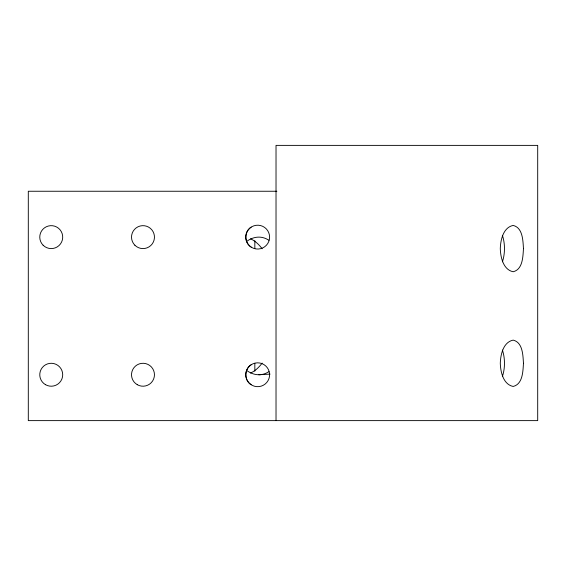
<?xml version="1.0" encoding="UTF-8"?>
<svg xmlns="http://www.w3.org/2000/svg" width="566" height="566" viewBox="0 0 566 566"><rect width="100%" height="100%" fill="white"/><g stroke="black" fill="none" stroke-linecap="round" stroke-linejoin="round"><path stroke-width="0.85" d="M251.155 227.136C244.102 231.473 244.102 242.779 251.155 247.116M251.155 364.759C244.102 369.096 244.102 380.402 251.155 384.738M270.109 374.098L258.881 374.749A68.819 35.106 90 0 1 246.875 370.596M276.873 191.251L28.3 191.251L28.3 420.623L537.7 420.623L537.7 145.377L276.024 145.377L276.024 420.623M254.834 240.656L254.834 248.594M254.834 363.28L254.834 371.218M502.389 235.357A23.164 11.582 90 0 1 502.389 261.825M502.389 350.05A23.164 11.582 90 0 1 502.389 376.517M250.533 238.802A68.811 34.406 90 0 1 262.136 248.764M262.136 363.11A68.811 34.406 90 0 1 250.533 373.079M268.921 240.253A68.819 33.705 90 0 0 258.881 237.126A68.819 35.106 90 0 0 246.889 241.25M268.921 371.65A68.819 33.705 90 0 1 258.881 374.77M523.458 248.594C522.942 256.617 522.807 269.487 513.143 271.758C503.209 269.706 500.577 257.282 500.287 248.594C500.577 239.899 503.209 227.482 513.143 225.424C522.807 227.702 522.942 240.571 523.458 248.594M523.458 363.28C522.942 371.303 522.807 384.173 513.143 386.451C503.209 384.392 500.577 371.975 500.287 363.28C500.577 354.592 503.209 342.168 513.143 340.116C522.807 342.388 522.942 355.264 523.458 363.28M251.714 247.455A11.928 11.928 0 0 0 269.6 237.126A11.928 11.928 0 0 0 251.714 226.796A11.928 11.928 0 0 0 251.714 247.455M250.455 384.243A11.928 11.928 0 0 0 269.508 376.256A11.928 11.928 0 0 0 253.059 363.754A11.928 11.928 0 0 0 250.455 384.243M45.506 384.682A11.469 11.469 0 0 0 62.706 374.749A11.469 11.469 0 0 0 45.506 364.815A11.469 11.469 0 0 0 45.506 384.682M134.878 245.234A11.469 11.469 0 0 0 154.065 240.09A11.469 11.469 0 0 0 140.021 226.046A11.469 11.469 0 0 0 134.878 245.234M43.129 245.234A11.469 11.469 0 0 0 62.317 240.09A11.469 11.469 0 0 0 48.266 226.046A11.469 11.469 0 0 0 43.129 245.234M137.255 384.682A11.469 11.469 0 0 0 154.454 374.749A11.469 11.469 0 0 0 137.255 364.815A11.469 11.469 0 0 0 137.255 384.682"/></g></svg>
